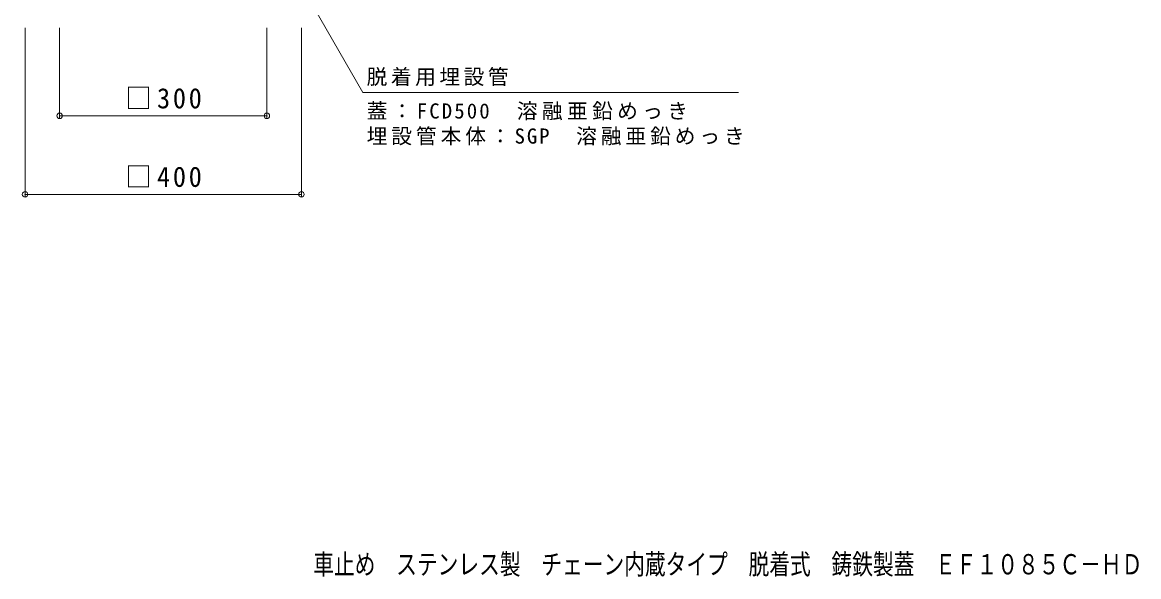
# Model space of a CAD drawing. Units: millimetres at full size, sheet at 1:10; details may follow other scales. Extents: x -1525 to 1782, y -1368 to 787.
# Drawn here: x -1296 to 320, y -1364 to -562 of the extents above; entities that cross this region are included whole.
import ezdxf
from ezdxf.enums import TextEntityAlignment as Align

# ---------------------------------------------------------------- set-up
doc = ezdxf.new("R2010")
doc.units = ezdxf.units.MM
doc.header["$LTSCALE"] = 10
doc.header["$PDMODE"] = 32
doc.header["$PDSIZE"] = 8
doc.layers.add('C-4', color=7, linetype='Continuous', lineweight=9)
doc.layers.add('C-5', color=7, linetype='Continuous', lineweight=9)
doc.layers.add('F-5_F-5ﾚｲﾔ', color=2, linetype='Continuous')
doc.styles.add('ＭＳ ゴシック', font='')
doc.styles.get('ＭＳ ゴシック').set_extended_font_data('MS Gothic')

msp = doc.modelspace()

# ---------------------------------------------------------------- linework, layer by layer
at = {"layer": 'C-4'}
for p, q in [((-1292.09, -813.44), (-1292.09, -569.55)), ((-1242.09, -699.85), (-1242.09, -569.55)), ((-942.09, -699.85), (-942.09, -569.55)), ((-892.09, -813.44), (-892.09, -569.55)), ((-1242.09, -696.85), (-942.09, -696.85)), ((-1292.09, -810.44), (-892.09, -810.44))]:
    msp.add_line(p, q, dxfattribs=at)
for p in [(-1242.09, -696.85), (-942.09, -696.85), (-1292.09, -810.44), (-892.09, -810.44)]:
    msp.add_point(p, dxfattribs=at)
at = {"layer": 'C-5'}
for p in [(-1034.97, -260.05), (-259.69, -663.3)]:
    msp.add_line(p, (-803.44, -663.3), dxfattribs=at)

# ---------------------------------------------------------------- texts
at = {"layer": 'C-4', "color": 2, "char_height": 29.33, "attachment_point": 7, "style": 'ＭＳ ゴシック'}
for s, insert in [('\\T1.21;\\W0.95;□300', (-1147.09, -686.85)), ('\\T1.21;\\W0.95;□400', (-1147.09, -800.44))]:
    msp.add_mtext(s, dxfattribs=dict(at, insert=insert))
at = {"layer": 'C-5', "char_height": 21.99, "attachment_point": 7, "style": 'ＭＳ ゴシック'}
for s, insert in [('\\T1.17;脱着用埋設管', (-797.72, -653.9)), ('\\T1.21;蓋：FCD500\u3000溶融亜鉛めっき', (-797.72, -703.2)), ('\\T1.19;埋設管本体：SGP\u3000溶融亜鉛めっき', (-797.72, -739.52))]:
    msp.add_mtext(s, dxfattribs=dict(at, insert=insert))
at = {"layer": 'F-5_F-5ﾚｲﾔ', "style": 'ＭＳ ゴシック', "width": 0.75}
msp.add_text('車止め\u3000ステンレス製\u3000チェーン内蔵タイプ\u3000脱着式\u3000鋳鉄製蓋\u3000ＥＦ１０８５Ｃ－ＨＤ', height=29.33, dxfattribs=at).set_placement((-875, -1369.16), align=Align.BOTTOM_LEFT)

doc.saveas('drawing.dxf')
